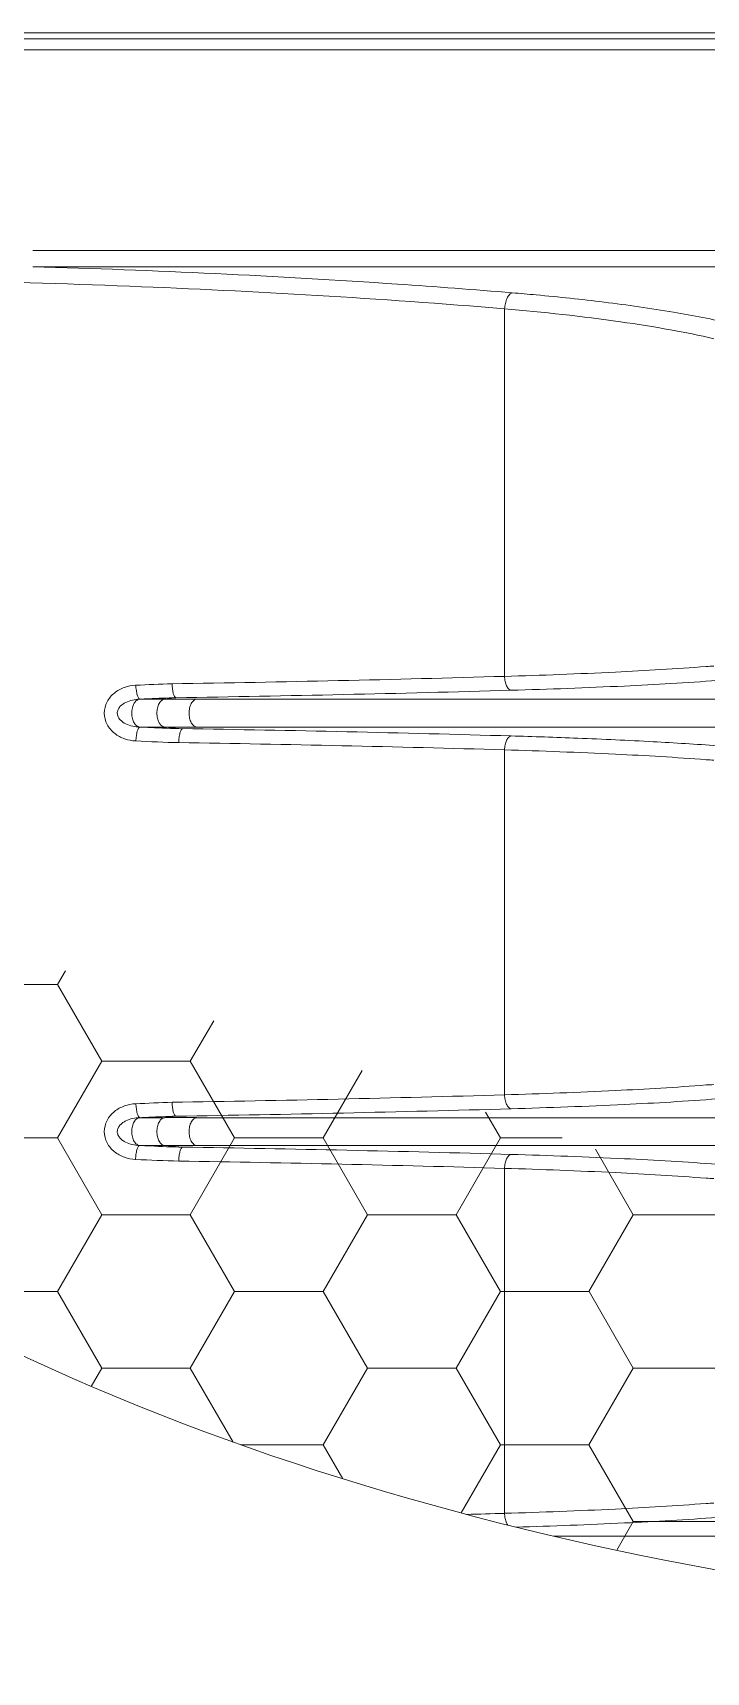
# Model space of a CAD drawing. Header units: millimetres. Extents: x 0 to 1040, y 0 to 735.
# Drawn here: x 470.9 to 499.9, y 531.6 to 602.1 of the extents above; entities that cross this region are included whole.
import ezdxf

# ---------------------------------------------------------------- set-up
doc = ezdxf.new("R2010")
doc.units = ezdxf.units.MM
doc.header["$LTSCALE"] = 0.1
doc.layers.get('0').update_dxf_attribs({"lineweight": 13})
doc.layers.add('标注', color=251, linetype='Continuous', lineweight=9)

msp = doc.modelspace()

# ---------------------------------------------------------------- hatches: boundary and pattern name
at = {"layer": '标注'}
h = msp.add_hatch(dxfattribs=at)
h.set_pattern_fill('HONEY', color=256, scale=1.2)
h.set_pattern_definition([(0, (-1537.8084, -3084.81), (5.715, 3.2995568), [3.81, -7.62]), (120, (-1537.8084, -3084.81), (-5.715, 3.2995568), [3.81, -7.62]), (60, (-1537.8084, -3084.81), (1e-08, 6.5991136), [-7.62, 3.81])])
edge = h.paths.add_edge_path()
edge.add_line((354.7, 601.38), (354.7, 490.38))
edge.add_line((354.7, 595.88), (430.786, 595.88))
edge.add_spline(control_points=[(430.786, 595.88), (433.944, 585.125), (444.324, 554.839), (521.101, 521.249), (607.369, 545.404), (655.197, 506.594), (668.198, 495.851)], knot_values=[6.298753, 6.298753, 6.298753, 6.298753, 38.874051, 100.765624, 231.297321, 280.254882, 280.254882, 280.254882, 280.254882], degree=3, periodic=0)
edge.add_line((354.7, 495.88), (668.163, 495.88))

# ---------------------------------------------------------------- linework, layer by layer
at = {"lineweight": 9}
for p, q in [((428.985, 602.143), (652.7, 602.143)), ((668.198, 601.88), (429.06, 601.88)), ((429.192, 601.416), (629.9, 601.416)), ((470.908, 592.773), (553.492, 592.773)), ((553.487, 592.081), (470.913, 592.081)), ((491.2, 574.461), (491.2, 590.269)), ((476.584, 573.479), (475.508, 573.479)), ((477.066, 573.545), (476.584, 573.48)), ((512.2, 573.479), (477.959, 573.479)), ((476.584, 572.281), (475.51, 572.281)), ((477.353, 572.211), (476.584, 572.281)), ((477.959, 572.281), (512.2, 572.281)), ((491.2, 556.461), (491.2, 571.3)), ((476.584, 555.479), (475.508, 555.479)), ((477.066, 555.545), (476.584, 555.48)), ((512.2, 555.479), (477.959, 555.479)), ((476.584, 554.281), (475.508, 554.281)), ((477.353, 554.211), (476.584, 554.281)), ((477.959, 554.281), (512.2, 554.281)), ((491.2, 553.3), (491.2, 538.461)), ((512.2, 537.479), (493.302, 537.479))]:
    msp.add_line(p, q, dxfattribs=at)
for centre, radius, start, end in [((494.346, 694.083), 119.324, 272.65363, 272.81194), ((461.489, 1589.121), 1015.095, 270.869941, 271.677258), ((477.497, 1160.819), 587.339, 269.910987, 270.045043), ((460.281, 1661.266), 1087.852, 270.884075, 271.643168), ((477.497, -14.773), 587.054, 89.954924, 90.089045), ((461.964, -442.697), 1015.025, 88.333608, 89.131235), ((482.818, 274.811), 297.214, 87.77673, 88.32977), ((460.987, -469.16), 1040.898, 88.336685, 89.107616), ((494.29, 450.533), 120.47, 87.18839, 87.34483), ((461.489, 1571.121), 1015.095, 270.869942, 271.677258), ((494.346, 676.083), 119.325, 272.65363, 272.81194), ((460.281, 1643.266), 1087.852, 270.884076, 271.643168), ((477.497, 1142.819), 587.339, 269.910987, 270.045043), ((477.497, -32.773), 587.054, 89.954924, 90.089045), ((460.987, -487.16), 1040.898, 88.336685, 89.107617), ((461.964, -460.697), 1015.025, 88.333608, 89.131235), ((494.293, 432.587), 120.417, 87.18836, 87.34487), ((494.292, 659.19), 120.433, 272.65514, 272.81163), ((461.926, 1536.807), 998.776, 271.585463, 271.679572)]:
    msp.add_arc(centre, radius, start, end, dxfattribs=at)
for points, knots in [([(491.531, 590.96), (489.889, 591.096), (483.025, 591.612), (476.147, 591.93), (470.913, 592.081)], [0, 0, 0, 0, 0.239362, 1, 1, 1, 1]), ([(457.932, 591.574), (463.65, 591.574), (474.751, 591.366), (485.836, 590.717), (491.2, 590.269)], [0, 0, 0, 0, 0.515123, 1, 1, 1, 1]), ([(491.2, 590.269), (491.205, 590.348), (491.229, 590.504), (491.295, 590.716), (491.394, 590.876), (491.484, 590.948), (491.528, 590.96)], [0, 0, 0, 0, 0.299685, 0.590818, 0.828344, 1, 1, 1, 1]), ([(491.531, 590.96), (491.874, 590.931), (493.193, 590.816), (494.509, 590.677), (495.481, 590.557)], [0, 0, 0, 0, 0.260339, 1, 1, 1, 1]), ([(491.2, 590.269), (492.866, 590.127), (495.251, 589.872), (498.246, 589.397), (499.58, 589.128), (500.199, 588.984)], [0, 0, 0, 0, 0.55159, 0.790227, 1, 1, 1, 1]), ([(495.481, 590.557), (496.477, 590.434), (498.316, 590.174), (500.141, 589.824), (500.973, 589.631)], [0, 0, 0, 0, 0.540401, 1, 1, 1, 1]), ([(499.87, 574.886), (498.57, 574.785), (495.68, 574.617), (492.788, 574.508), (491.2, 574.461)], [0, 0, 0, 0, 0.450776, 1, 1, 1, 1]), ([(475.336, 574.078), (475.173, 574.07), (474.846, 574.008), (474.405, 573.769), (474.074, 573.38), (473.945, 572.877), (474.077, 572.375), (474.41, 571.988), (474.852, 571.751), (475.179, 571.689), (475.342, 571.682)], [0, 0, 0, 0, 0.123714, 0.24817, 0.373693, 0.500032, 0.626366, 0.751869, 0.876303, 1, 1, 1, 1]), ([(475.336, 574.078), (475.345, 574.003), (475.363, 573.864), (475.395, 573.679), (475.438, 573.557), (475.477, 573.497), (475.498, 573.481), (475.508, 573.479)], [0, 0, 0, 0, 0.354908, 0.662292, 0.883485, 0.95409, 1, 1, 1, 1]), ([(476.901, 574.143), (476.903, 574.004), (476.922, 573.812), (476.985, 573.614), (477.038, 573.547), (477.065, 573.543)], [0, 0, 0, 0, 0.651706, 0.87274, 1, 1, 1, 1]), ([(491.2, 574.46), (491.202, 574.388), (491.218, 574.247), (491.273, 574.057), (491.36, 573.919), (491.444, 573.865), (491.481, 573.862)], [0, 0, 0, 0, 0.310327, 0.606182, 0.837202, 1, 1, 1, 1]), ([(500.354, 574.287), (499.023, 574.186), (496.064, 574.017), (493.103, 573.909), (491.476, 573.862)], [0, 0, 0, 0, 0.450471, 1, 1, 1, 1]), ([(475.508, 573.479), (475.405, 573.476), (475.2, 573.45), (474.954, 573.368), (474.776, 573.264), (474.657, 573.163), (474.569, 573.033), (474.534, 572.877), (474.573, 572.722), (474.692, 572.55), (474.912, 572.405), (475.206, 572.309), (475.411, 572.284), (475.514, 572.281)], [0, 0, 0, 0, 0.12496, 0.249735, 0.312181, 0.374859, 0.437527, 0.500416, 0.562998, 0.625878, 0.750234, 0.874972, 1, 1, 1, 1]), ([(475.508, 573.479), (475.462, 573.475), (475.364, 573.432), (475.257, 573.296), (475.186, 573.104), (475.16, 572.879), (475.187, 572.655), (475.257, 572.464), (475.365, 572.328), (475.464, 572.286), (475.51, 572.281)], [0, 0, 0, 0, 0.092214, 0.204069, 0.342124, 0.49983, 0.657224, 0.794905, 0.906721, 1, 1, 1, 1]), ([(475.508, 573.479), (475.638, 573.485), (476.157, 573.508), (476.677, 573.532), (477.065, 573.543)], [0, 0, 0, 0, 0.251551, 1, 1, 1, 1]), ([(476.584, 573.479), (476.539, 573.475), (476.439, 573.43), (476.331, 573.287), (476.263, 573.095), (476.241, 572.88), (476.263, 572.666), (476.331, 572.474), (476.439, 572.331), (476.539, 572.285), (476.584, 572.281)], [0, 0, 0, 0, 0.091598, 0.211061, 0.354283, 0.5, 0.645717, 0.788939, 0.908402, 1, 1, 1, 1]), ([(477.959, 573.479), (477.915, 573.475), (477.817, 573.429), (477.714, 573.286), (477.649, 573.094), (477.627, 572.88), (477.649, 572.666), (477.714, 572.475), (477.817, 572.332), (477.915, 572.285), (477.959, 572.281)], [0, 0, 0, 0, 0.089757, 0.20873, 0.352828, 0.5, 0.647172, 0.79127, 0.910243, 1, 1, 1, 1]), ([(475.347, 571.682), (475.35, 571.755), (475.363, 571.894), (475.397, 572.083), (475.44, 572.209), (475.489, 572.278), (475.514, 572.281)], [0, 0, 0, 0, 0.342437, 0.660151, 0.883287, 1, 1, 1, 1]), ([(475.514, 572.281), (475.668, 572.275), (476.281, 572.247), (476.894, 572.219), (477.353, 572.211)], [0, 0, 0, 0, 0.251682, 1, 1, 1, 1]), ([(477.19, 571.612), (477.191, 571.684), (477.201, 571.822), (477.232, 572.009), (477.277, 572.138), (477.327, 572.206), (477.353, 572.211)], [0, 0, 0, 0, 0.336535, 0.650299, 0.875452, 1, 1, 1, 1]), ([(491.2, 571.3), (491.202, 571.372), (491.218, 571.513), (491.272, 571.703), (491.359, 571.841), (491.443, 571.895), (491.481, 571.899)], [0, 0, 0, 0, 0.309414, 0.605075, 0.836628, 1, 1, 1, 1]), ([(491.2, 571.3), (492.789, 571.252), (495.681, 571.144), (498.57, 570.976), (499.871, 570.874)], [0, 0, 0, 0, 0.549241, 1, 1, 1, 1]), ([(494.348, 571.801), (495.431, 571.759), (497.434, 571.668), (499.435, 571.543), (500.354, 571.474)], [0, 0, 0, 0, 0.540268, 1, 1, 1, 1]), ([(499.87, 556.886), (498.57, 556.785), (495.68, 556.617), (492.788, 556.508), (491.2, 556.461)], [0, 0, 0, 0, 0.450776, 1, 1, 1, 1]), ([(491.2, 556.46), (491.202, 556.388), (491.218, 556.247), (491.273, 556.057), (491.36, 555.919), (491.444, 555.865), (491.481, 555.862)], [0, 0, 0, 0, 0.310327, 0.606182, 0.837202, 1, 1, 1, 1]), ([(475.336, 556.078), (475.173, 556.071), (474.847, 556.007), (474.406, 555.77), (474.075, 555.382), (473.945, 554.88), (474.075, 554.378), (474.406, 553.991), (474.847, 553.752), (475.173, 553.691), (475.336, 553.682)], [0, 0, 0, 0, 0.123714, 0.248157, 0.373674, 0.500008, 0.626346, 0.751856, 0.876302, 1, 1, 1, 1]), ([(475.347, 556.079), (475.35, 556.006), (475.363, 555.866), (475.397, 555.677), (475.44, 555.551), (475.49, 555.482), (475.514, 555.479)], [0, 0, 0, 0, 0.342757, 0.660601, 0.883646, 1, 1, 1, 1]), ([(476.901, 556.143), (476.903, 556.004), (476.922, 555.812), (476.985, 555.614), (477.038, 555.547), (477.065, 555.543)], [0, 0, 0, 0, 0.651705, 0.872739, 1, 1, 1, 1]), ([(500.354, 556.287), (499.023, 556.186), (496.064, 556.017), (493.103, 555.909), (491.476, 555.862)], [0, 0, 0, 0, 0.450471, 1, 1, 1, 1]), ([(475.514, 555.479), (475.412, 555.476), (475.207, 555.452), (474.961, 555.372), (474.783, 555.269), (474.664, 555.17), (474.573, 555.041), (474.534, 554.887), (474.568, 554.731), (474.655, 554.601), (474.772, 554.498), (474.949, 554.394), (475.194, 554.311), (475.399, 554.286), (475.501, 554.282)], [0, 0, 0, 0, 0.124899, 0.249615, 0.312026, 0.374658, 0.437273, 0.500167, 0.562669, 0.62555, 0.688021, 0.750401, 0.875059, 1, 1, 1, 1]), ([(475.508, 555.479), (475.462, 555.475), (475.364, 555.432), (475.257, 555.296), (475.187, 555.105), (475.16, 554.88), (475.187, 554.656), (475.257, 554.465), (475.364, 554.329), (475.462, 554.286), (475.508, 554.281)], [0, 0, 0, 0, 0.092303, 0.20424, 0.342387, 0.500221, 0.657796, 0.795813, 0.907683, 1, 1, 1, 1]), ([(475.508, 555.479), (475.638, 555.485), (476.157, 555.508), (476.676, 555.532), (477.065, 555.543)], [0, 0, 0, 0, 0.251487, 1, 1, 1, 1]), ([(476.584, 555.479), (476.539, 555.475), (476.439, 555.43), (476.331, 555.287), (476.263, 555.095), (476.241, 554.88), (476.263, 554.666), (476.331, 554.474), (476.439, 554.331), (476.539, 554.285), (476.584, 554.281)], [0, 0, 0, 0, 0.091598, 0.211061, 0.354283, 0.5, 0.645717, 0.788939, 0.908402, 1, 1, 1, 1]), ([(477.959, 555.479), (477.915, 555.475), (477.817, 555.429), (477.714, 555.286), (477.649, 555.094), (477.627, 554.88), (477.649, 554.666), (477.714, 554.475), (477.817, 554.332), (477.915, 554.285), (477.959, 554.281)], [0, 0, 0, 0, 0.089757, 0.20873, 0.352828, 0.5, 0.647172, 0.79127, 0.910243, 1, 1, 1, 1]), ([(475.33, 553.683), (475.333, 553.756), (475.347, 553.896), (475.382, 554.081), (475.426, 554.206), (475.469, 554.265), (475.492, 554.28), (475.502, 554.282)], [0, 0, 0, 0, 0.341231, 0.657981, 0.880885, 0.952237, 1, 1, 1, 1]), ([(475.502, 554.282), (475.657, 554.275), (476.274, 554.247), (476.891, 554.219), (477.353, 554.211)], [0, 0, 0, 0, 0.251749, 1, 1, 1, 1]), ([(477.19, 553.612), (477.191, 553.684), (477.201, 553.822), (477.232, 554.009), (477.277, 554.138), (477.327, 554.206), (477.353, 554.211)], [0, 0, 0, 0, 0.336535, 0.650299, 0.875452, 1, 1, 1, 1]), ([(491.2, 553.3), (491.202, 553.372), (491.218, 553.513), (491.272, 553.703), (491.359, 553.841), (491.443, 553.895), (491.481, 553.899)], [0, 0, 0, 0, 0.309414, 0.605075, 0.836628, 1, 1, 1, 1]), ([(491.481, 553.899), (493.108, 553.851), (496.067, 553.743), (499.024, 553.575), (500.354, 553.474)], [0, 0, 0, 0, 0.549529, 1, 1, 1, 1]), ([(491.2, 553.3), (492.789, 553.252), (495.681, 553.144), (498.57, 552.976), (499.871, 552.874)], [0, 0, 0, 0, 0.549241, 1, 1, 1, 1]), ([(499.871, 538.886), (498.57, 538.785), (495.681, 538.617), (492.789, 538.508), (491.2, 538.461)], [0, 0, 0, 0, 0.450759, 1, 1, 1, 1]), ([(491.2, 538.461), (491.202, 538.388), (491.218, 538.247), (491.268, 538.075), (491.32, 537.983), (491.342, 537.955)], [0, 0, 0, 0, 0.3101157, 0.6059345, 0.7596505, 0.7596505, 0.7596505, 0.7596505]), ([(491.691, 537.868), (493.248, 537.914), (496.137, 538.021), (499.024, 538.186), (500.354, 538.287)], [0.0236626, 0.0236626, 0.0236626, 0.0236626, 0.5495303, 1, 1, 1, 1])]:
    msp.add_open_spline(points, degree=3, knots=knots, dxfattribs=at)
for points in [[(476.9, 574.143), (476.379, 574.126), (475.857, 574.102), (475.336, 574.078)], [(475.342, 571.682), (475.96, 571.655), (476.579, 571.622), (477.198, 571.612)], [(476.9, 556.143), (476.379, 556.125), (475.857, 556.102), (475.336, 556.078)], [(475.336, 553.682), (475.956, 553.655), (476.577, 553.622), (477.198, 553.612)]]:
    msp.add_open_spline(points, degree=3, dxfattribs=at)
at = {"layer": '标注'}
msp.add_open_spline([(430.786, 595.88), (433.944, 585.125), (444.324, 554.839), (521.101, 521.249), (607.369, 545.404), (655.197, 506.594), (668.198, 495.851)], degree=3, knots=[6.298753, 6.298753, 6.298753, 6.298753, 38.874051, 100.765624, 231.297321, 280.254882, 280.254882, 280.254882, 280.254882], dxfattribs=at)

doc.saveas('drawing.dxf')
